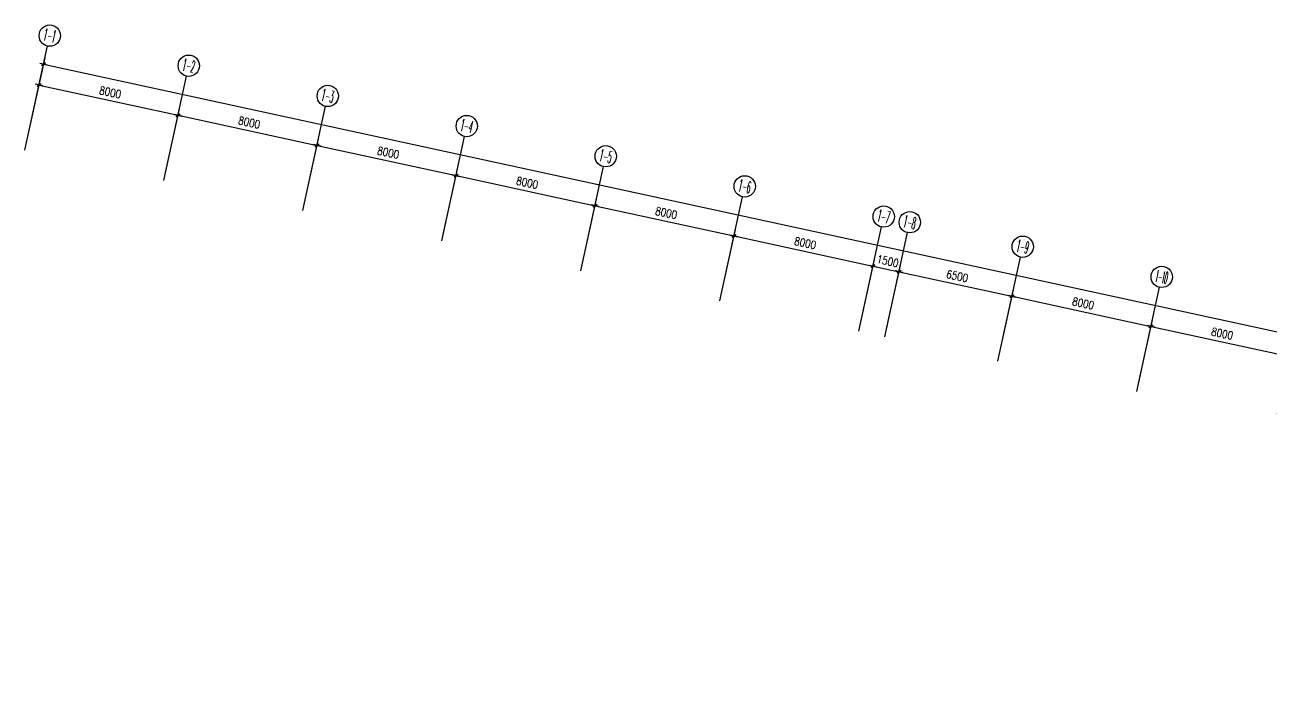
# Model space of a CAD drawing. Extents: x 791398 to 2325386, y -987887 to -518217.
# Drawn here: x 2153042 to 2223135, y -671687 to -634087 of the extents above; entities that cross this region are included whole.
import ezdxf
from ezdxf.enums import TextEntityAlignment as Align

# ---------------------------------------------------------------- set-up
doc = ezdxf.new("R2010")
doc.units = 0
doc.header["$LTSCALE"] = 1000
doc.header["$MEASUREMENT"] = 0
doc.header["$PDMODE"] = 3
doc.linetypes.add('DOTE', pattern=[2.42, 2, -0.2, 0.02, -0.2])
for name, color, linetype in [('AXIS', 3, 'Continuous'), ('AXIS_TEXT', 7, 'Continuous'), ('DOTE', 8, 'DOTE')]:
    doc.layers.add(name, color=color, linetype=linetype)
doc.layers.get('DOTE').off()
doc.styles.add('_TCH_AXIS', font='COMPLEX', dxfattribs={"bigfont": 'GBCBIG'})
doc.styles.add('COMPLEX', font='COMPLEX')
doc.styles.add('dim_font', font='SIMPLEX.shx', dxfattribs={"width": 0.8})
doc.dimstyles.new('DIMN150', dxfattribs={"dimscale": 1.5, "dimtxt": 300, "dimasz": 1, "dimexe": 250, "dimexo": 300, "dimgap": 150, "dimtad": 1, "dimdec": 0, "dimzin": 0, "dimdsep": 46, "dimtxsty": 'dim_font', "dimblk": '_DIMX', "dimcen": 0.09, "dimclrt": 7, "dimadec": 0, "dimazin": 0, "dimtfac": 1, "dimtdec": 0, "dimtix": 1, "dimtmove": 2, "dimatfit": 3, "dimldrblk": '_DIMX', "dimfxl": 0, "dimtolj": 1, "dimtzin": 0, "dimarcsym": 0})

# ---------------------------------------------------------------- blocks, each defined once
blk = doc.blocks.new('_DIMX')
blk.add_line((-150, 0), (150, 0))
at = {"const_width": 50}
blk.add_lwpolyline([(-70, -70), (70, 70)], dxfattribs=at)
blk = doc.blocks.new('*D700')
at = {"layer": 'AXIS', "color": 0, "lineweight": -2}
for p, q in [((-56074, 5667), (-55040, 10431)), ((-55118, 10064), (85601, -20486)), ((84648, -24884), (85682, -20120))]:
    blk.add_line(p, q, dxfattribs=at)
at = {"layer": 'Defpoints', "color": 0}
for p in [(-56170, 5227), (85602, -20486), (84552, -25323)]:
    blk.add_point(p, dxfattribs=at)
at = {"layer": 'AXIS', "color": 0, "lineweight": -2, "xscale": 1.5, "yscale": 1.5, "zscale": 1.5}
for p, rotation in [((-55120, 10064), 167.7513756325319), ((85602, -20486), 347.751375632532)]:
    blk.add_blockref('_DIMX', p, dxfattribs=dict(at, rotation=rotation))
at = {"layer": 'AXIS', "color": 7, "insert": (15337, -4771), "char_height": 450, "attachment_point": 5, "rotation": 347.75138, "style": 'dim_font'}
blk.add_mtext('\\A1;144000', dxfattribs=at)
blk = doc.blocks.new('*D701')
at = {"layer": 'AXIS', "color": 0, "lineweight": -2}
for p, q in [((-56074, 5667), (-55295, 9258)), ((-55373, 8891), (-47558, 7195)), ((-48256, 3969), (-47477, 7561))]:
    blk.add_line(p, q, dxfattribs=at)
at = {"layer": 'Defpoints', "color": 0}
for p in [(-47556, 7194), (-56170, 5227), (-48352, 3530)]:
    blk.add_point(p, dxfattribs=at)
at = {"layer": 'AXIS', "color": 0, "lineweight": -2, "xscale": 1.5, "yscale": 1.5, "zscale": 1.5}
for p, rotation in [((-55374, 8892), 167.7513756325319), ((-47556, 7194), 347.751375632532)]:
    blk.add_blockref('_DIMX', p, dxfattribs=dict(at, rotation=rotation))
at = {"layer": 'AXIS', "color": 7, "insert": (-51370, 8483), "char_height": 450, "attachment_point": 5, "rotation": 347.75138, "style": 'dim_font'}
blk.add_mtext('\\A1;8000', dxfattribs=at)
blk = doc.blocks.new('*D702')
at = {"layer": 'AXIS', "color": 0, "lineweight": -2}
for p, q in [((-48256, 3969), (-47477, 7561)), ((-47555, 7194), (-39740, 5497)), ((-40438, 2272), (-39659, 5863))]:
    blk.add_line(p, q, dxfattribs=at)
at = {"layer": 'Defpoints', "color": 0}
for p in [(-39738, 5497), (-48352, 3530), (-40534, 1832)]:
    blk.add_point(p, dxfattribs=at)
at = {"layer": 'AXIS', "color": 0, "lineweight": -2, "xscale": 1.5, "yscale": 1.5, "zscale": 1.5}
for p, rotation in [((-47556, 7194), 167.7513756325319), ((-39738, 5497), 347.751375632532)]:
    blk.add_blockref('_DIMX', p, dxfattribs=dict(at, rotation=rotation))
at = {"layer": 'AXIS', "color": 7, "insert": (-43552, 6785), "char_height": 450, "attachment_point": 5, "rotation": 347.75138, "style": 'dim_font'}
blk.add_mtext('\\A1;8000', dxfattribs=at)
blk = doc.blocks.new('*D703')
at = {"layer": 'AXIS', "color": 0, "lineweight": -2}
for p, q in [((-40438, 2272), (-39659, 5863)), ((-39737, 5497), (-31922, 3800)), ((-32621, 575), (-31841, 4166))]:
    blk.add_line(p, q, dxfattribs=at)
at = {"layer": 'Defpoints', "color": 0}
for p in [(-31920, 3800), (-40534, 1832), (-32716, 135)]:
    blk.add_point(p, dxfattribs=at)
at = {"layer": 'AXIS', "color": 0, "lineweight": -2, "xscale": 1.5, "yscale": 1.5, "zscale": 1.5}
for p, rotation in [((-39738, 5497), 167.7513756325319), ((-31920, 3800), 347.7513756325319)]:
    blk.add_blockref('_DIMX', p, dxfattribs=dict(at, rotation=rotation))
at = {"layer": 'AXIS', "color": 7, "insert": (-35734, 5088), "char_height": 450, "attachment_point": 5, "rotation": 347.75138, "style": 'dim_font'}
blk.add_mtext('\\A1;8000', dxfattribs=at)
blk = doc.blocks.new('*D704')
at = {"layer": 'AXIS', "color": 0, "lineweight": -2}
for p, q in [((-32621, 575), (-31841, 4166)), ((-31919, 3799), (-24104, 2103)), ((-24803, -1122), (-24023, 2469))]:
    blk.add_line(p, q, dxfattribs=at)
at = {"layer": 'Defpoints', "color": 0}
for p in [(-24103, 2103), (-32716, 135), (-24898, -1562)]:
    blk.add_point(p, dxfattribs=at)
at = {"layer": 'AXIS', "color": 0, "lineweight": -2, "xscale": 1.5, "yscale": 1.5, "zscale": 1.5}
for p, rotation in [((-31920, 3800), 167.7513756325319), ((-24103, 2103), 347.751375632532)]:
    blk.add_blockref('_DIMX', p, dxfattribs=dict(at, rotation=rotation))
at = {"layer": 'AXIS', "color": 7, "insert": (-27916, 3391), "char_height": 450, "attachment_point": 5, "rotation": 347.75138, "style": 'dim_font'}
blk.add_mtext('\\A1;8000', dxfattribs=at)
blk = doc.blocks.new('*D705')
at = {"layer": 'AXIS', "color": 0, "lineweight": -2}
for p, q in [((-24803, -1122), (-24023, 2469)), ((-24101, 2102), (-16286, 406)), ((-16985, -2820), (-16205, 772))]:
    blk.add_line(p, q, dxfattribs=at)
at = {"layer": 'Defpoints', "color": 0}
for p in [(-16285, 405), (-24898, -1562), (-17080, -3259)]:
    blk.add_point(p, dxfattribs=at)
at = {"layer": 'AXIS', "color": 0, "lineweight": -2, "xscale": 1.5, "yscale": 1.5, "zscale": 1.5}
for p, rotation in [((-24103, 2103), 167.7513756325319), ((-16285, 405), 347.751375632532)]:
    blk.add_blockref('_DIMX', p, dxfattribs=dict(at, rotation=rotation))
at = {"layer": 'AXIS', "color": 7, "insert": (-20098, 1694), "char_height": 450, "attachment_point": 5, "rotation": 347.75138, "style": 'dim_font'}
blk.add_mtext('\\A1;8000', dxfattribs=at)
blk = doc.blocks.new('*D706')
at = {"layer": 'AXIS', "color": 0, "lineweight": -2}
for p, q in [((-16985, -2820), (-16205, 772)), ((-16283, 405), (-8468, -1292)), ((-9167, -4517), (-8387, -925))]:
    blk.add_line(p, q, dxfattribs=at)
at = {"layer": 'Defpoints', "color": 0}
for p in [(-8467, -1292), (-17080, -3259), (-9262, -4957)]:
    blk.add_point(p, dxfattribs=at)
at = {"layer": 'AXIS', "color": 0, "lineweight": -2, "xscale": 1.5, "yscale": 1.5, "zscale": 1.5}
for p, rotation in [((-16285, 405), 167.7513756325319), ((-8467, -1292), 347.751375632532)]:
    blk.add_blockref('_DIMX', p, dxfattribs=dict(at, rotation=rotation))
at = {"layer": 'AXIS', "color": 7, "insert": (-12280, -4), "char_height": 450, "attachment_point": 5, "rotation": 347.75138, "style": 'dim_font'}
blk.add_mtext('\\A1;8000', dxfattribs=at)
blk = doc.blocks.new('*D707')
at = {"layer": 'AXIS', "color": 0, "lineweight": -2}
for p, q in [((-9167, -4517), (-8387, -925)), ((-8468, -1292), (-8470, -1291)), ((-8467, -1292), (-7001, -1610)), ((-7701, -4835), (-6921, -1244)), ((-6999, -1610), (-6998, -1611))]:
    blk.add_line(p, q, dxfattribs=at)
at = {"layer": 'Defpoints', "color": 0}
for p in [(-7001, -1610), (-9262, -4957), (-7797, -5275)]:
    blk.add_point(p, dxfattribs=at)
at = {"layer": 'AXIS', "color": 0, "lineweight": -2, "xscale": 1.5, "yscale": 1.5, "zscale": 1.5}
for p, rotation in [((-8467, -1292), 347.751375632532), ((-7001, -1610), 167.7513756325319)]:
    blk.add_blockref('_DIMX', p, dxfattribs=dict(at, rotation=rotation))
at = {"layer": 'AXIS', "color": 7, "insert": (-7638, -1011), "char_height": 450, "attachment_point": 5, "rotation": 347.75138, "style": 'dim_font'}
blk.add_mtext('\\A1;1500', dxfattribs=at)
blk = doc.blocks.new('*D708')
at = {"layer": 'AXIS', "color": 0, "lineweight": -2}
for p, q in [((-7701, -4835), (-6921, -1244)), ((-6999, -1610), (-650, -2989)), ((-1349, -6214), (-569, -2623))]:
    blk.add_line(p, q, dxfattribs=at)
at = {"layer": 'Defpoints', "color": 0}
for p in [(-649, -2989), (-7797, -5275), (-1445, -6654)]:
    blk.add_point(p, dxfattribs=at)
at = {"layer": 'AXIS', "color": 0, "lineweight": -2, "xscale": 1.5, "yscale": 1.5, "zscale": 1.5}
for p, rotation in [((-7001, -1610), 167.7513756325319), ((-649, -2989), 347.751375632532)]:
    blk.add_blockref('_DIMX', p, dxfattribs=dict(at, rotation=rotation))
at = {"layer": 'AXIS', "color": 7, "insert": (-3729, -1860), "char_height": 450, "attachment_point": 5, "rotation": 347.75138, "style": 'dim_font'}
blk.add_mtext('\\A1;6500', dxfattribs=at)
blk = doc.blocks.new('*D709')
at = {"layer": 'AXIS', "color": 0, "lineweight": -2}
for p, q in [((-1349, -6214), (-569, -2623)), ((-647, -2989), (7167, -4686)), ((6469, -7911), (7249, -4320))]:
    blk.add_line(p, q, dxfattribs=at)
at = {"layer": 'Defpoints', "color": 0}
for p in [(7169, -4686), (-1445, -6654), (6373, -8351)]:
    blk.add_point(p, dxfattribs=at)
at = {"layer": 'AXIS', "color": 0, "lineweight": -2, "xscale": 1.5, "yscale": 1.5, "zscale": 1.5}
for p, rotation in [((-649, -2989), 167.7513756325319), ((7169, -4686), 347.751375632532)]:
    blk.add_blockref('_DIMX', p, dxfattribs=dict(at, rotation=rotation))
at = {"layer": 'AXIS', "color": 7, "insert": (3355, -3398), "char_height": 450, "attachment_point": 5, "rotation": 347.75138, "style": 'dim_font'}
blk.add_mtext('\\A1;8000', dxfattribs=at)
blk = doc.blocks.new('*D710')
at = {"layer": 'AXIS', "color": 0, "lineweight": -2}
for p, q in [((6469, -7911), (7249, -4320)), ((7170, -4687), (14985, -6383)), ((14287, -9608), (15066, -6017))]:
    blk.add_line(p, q, dxfattribs=at)
at = {"layer": 'Defpoints', "color": 0}
for p in [(14987, -6384), (6373, -8351), (14191, -10048)]:
    blk.add_point(p, dxfattribs=at)
at = {"layer": 'AXIS', "color": 0, "lineweight": -2, "xscale": 1.5, "yscale": 1.5, "zscale": 1.5}
for p, rotation in [((7169, -4686), 167.7513756325319), ((14987, -6384), 347.751375632532)]:
    blk.add_blockref('_DIMX', p, dxfattribs=dict(at, rotation=rotation))
at = {"layer": 'AXIS', "color": 7, "insert": (11173, -5095), "char_height": 450, "attachment_point": 5, "rotation": 347.75138, "style": 'dim_font'}
blk.add_mtext('\\A1;8000', dxfattribs=at)
blk = doc.blocks.new('_AXISO')
blk.add_circle((0, 0), 0.5)
at = {"layer": 'AXIS_TEXT', "style": 'COMPLEX', "width": 1.041667}
blk.add_attdef('A', text='', height=0.56, dxfattribs=at).set_placement((-0.25, -0.28), (0.25, -0.28), align=Align.FIT)
blk = doc.blocks.new('zx')
at = {"layer": 'AXIS'}
for p, q in [((-56169.7, 5226.9), (-54896.8, 11090.3)), ((-48351.8, 3529.6), (-47078.9, 9393.1)), ((-40534, 1832.4), (-39261, 7695.8)), ((-32716.1, 135.2), (-31443.1, 5998.6)), ((-24898.2, -1562.1), (-23625.3, 4301.3)), ((-17080.3, -3259.3), (-15807.4, 2604.1)), ((-9262.4, -4956.5), (-7989.5, 906.9)), ((-7796.5, -5274.8), (-6523.6, 588.7)), ((-1444.5, -6653.8), (-171.6, -790.4)), ((6373.4, -8351), (7646.3, -2487.6))]:
    blk.add_line(p, q, dxfattribs=at)
ref = blk.add_blockref('_AXISO', (-54769.5, 11676.6), dxfattribs=dict(at, xscale=1200, yscale=1200, zscale=1200))
ref.add_attrib('A', '1-1', dxfattribs={"layer": 'AXIS_TEXT', "height": 678.82, "rotation": 347.751376, "style": '_TCH_AXIS', "width": 0.42}).set_placement((-55173.2, 11416.9), (-54509.8, 11272.9), align=Align.FIT)
ref = blk.add_blockref('_AXISO', (-46951.6, 9979.4), dxfattribs=dict(at, xscale=1200, yscale=1200, zscale=1200))
ref.add_attrib('A', '1-2', dxfattribs={"layer": 'AXIS_TEXT', "height": 678.82, "rotation": 347.751376, "style": '_TCH_AXIS', "width": 0.381818}).set_placement((-47355.3, 9719.7), (-46691.9, 9575.7), align=Align.FIT)
ref = blk.add_blockref('_AXISO', (-39133.7, 8282.2), dxfattribs=dict(at, xscale=1200, yscale=1200, zscale=1200))
ref.add_attrib('A', '1-3', dxfattribs={"layer": 'AXIS_TEXT', "height": 678.82, "rotation": 347.751376, "style": '_TCH_AXIS', "width": 0.381818}).set_placement((-39537.4, 8022.5), (-38874.1, 7878.5), align=Align.FIT)
ref = blk.add_blockref('_AXISO', (-31315.8, 6584.9), dxfattribs=dict(at, xscale=1200, yscale=1200, zscale=1200))
ref.add_attrib('A', '1-4', dxfattribs={"layer": 'AXIS_TEXT', "height": 678.82, "rotation": 347.751376, "style": '_TCH_AXIS', "width": 0.368421}).set_placement((-31719.5, 6325.2), (-31056.2, 6181.2), align=Align.FIT)
ref = blk.add_blockref('_AXISO', (-23498, 4887.7), dxfattribs=dict(at, xscale=1200, yscale=1200, zscale=1200))
ref.add_attrib('A', '1-5', dxfattribs={"layer": 'AXIS_TEXT', "height": 678.82, "rotation": 347.751376, "style": '_TCH_AXIS', "width": 0.381818}).set_placement((-23901.7, 4628), (-23238.3, 4484), align=Align.FIT)
ref = blk.add_blockref('_AXISO', (-15680.1, 3190.5), dxfattribs=dict(at, xscale=1200, yscale=1200, zscale=1200))
ref.add_attrib('A', '1-6', dxfattribs={"layer": 'AXIS_TEXT', "height": 678.82, "rotation": 347.751376, "style": '_TCH_AXIS', "width": 0.381818}).set_placement((-16083.8, 2930.8), (-15420.4, 2786.8), align=Align.FIT)
ref = blk.add_blockref('_AXISO', (-7862.2, 1493.2), dxfattribs=dict(at, xscale=1200, yscale=1200, zscale=1200))
ref.add_attrib('A', '1-7', dxfattribs={"layer": 'AXIS_TEXT', "height": 678.82, "rotation": 347.751376, "style": '_TCH_AXIS', "width": 0.381818}).set_placement((-8265.9, 1233.5), (-7602.5, 1089.5), align=Align.FIT)
ref = blk.add_blockref('_AXISO', (-6396.3, 1175), dxfattribs=dict(at, xscale=1200, yscale=1200, zscale=1200))
ref.add_attrib('A', '1-8', dxfattribs={"layer": 'AXIS_TEXT', "height": 678.82, "rotation": 347.751376, "style": '_TCH_AXIS', "width": 0.381818}).set_placement((-6800, 915.3), (-6136.6, 771.3), align=Align.FIT)
ref = blk.add_blockref('_AXISO', (-44.3, -204), dxfattribs=dict(at, xscale=1200, yscale=1200, zscale=1200))
ref.add_attrib('A', '1-9', dxfattribs={"layer": 'AXIS_TEXT', "height": 678.82, "rotation": 347.751376, "style": '_TCH_AXIS', "width": 0.381818}).set_placement((-448, -463.7), (215.4, -607.7), align=Align.FIT)
ref = blk.add_blockref('_AXISO', (7773.6, -1901.2), dxfattribs=dict(at, xscale=1200, yscale=1200, zscale=1200))
ref.add_attrib('A', '1-10', dxfattribs={"layer": 'AXIS_TEXT', "height": 678.82, "rotation": 347.751376, "style": '_TCH_AXIS', "width": 0.3}).set_placement((7369.9, -2160.9), (8033.3, -2304.9), align=Align.FIT)
for p1, p2, distance, picture, middle in [((-56169.7, 5226.9), (84552.3, -25323.3), 4950, '*D700', (15336.9, -4771.2)), ((-56169.7, 5226.9), (-48351.8, 3529.6), 3750, '*D701', (-51369.7, 8482.6)), ((-48351.8, 3529.6), (-40534, 1832.4), 3750, '*D702', (-43551.9, 6785.4)), ((-40534, 1832.4), (-32716.1, 135.2), 3750, '*D703', (-35734, 5088.2)), ((-32716.1, 135.2), (-24898.2, -1562.1), 3750, '*D704', (-27916.1, 3390.9)), ((-24898.2, -1562.1), (-17080.3, -3259.3), 3750, '*D705', (-20098.2, 1693.7)), ((-17080.3, -3259.3), (-9262.4, -4956.5), 3750, '*D706', (-12280.3, -3.5)), ((-9262.4, -4956.5), (-7796.5, -5274.8), 3750, '*D707', (-7638.4, -1011.3)), ((-7796.5, -5274.8), (-1444.5, -6653.8), 3750, '*D708', (-3729.5, -1859.9)), ((-1444.5, -6653.8), (6373.4, -8351), 3750, '*D709', (3355.5, -3398)), ((6373.4, -8351), (14191.3, -10048.2), 3750, '*D710', (11173.4, -5095.2))]:
    dim = blk.add_aligned_dim(p1=p1, p2=p2, distance=distance, dimstyle='DIMN150', dxfattribs=at)
    dim.commit()
    dim.dimension.update_dxf_attribs({"geometry": picture, "text_midpoint": middle})

msp = doc.modelspace()

# ---------------------------------------------------------------- block references
at = {"layer": 'DOTE'}
msp.add_blockref('zx', (2209212, -646364), dxfattribs=at)

doc.saveas('drawing.dxf')
